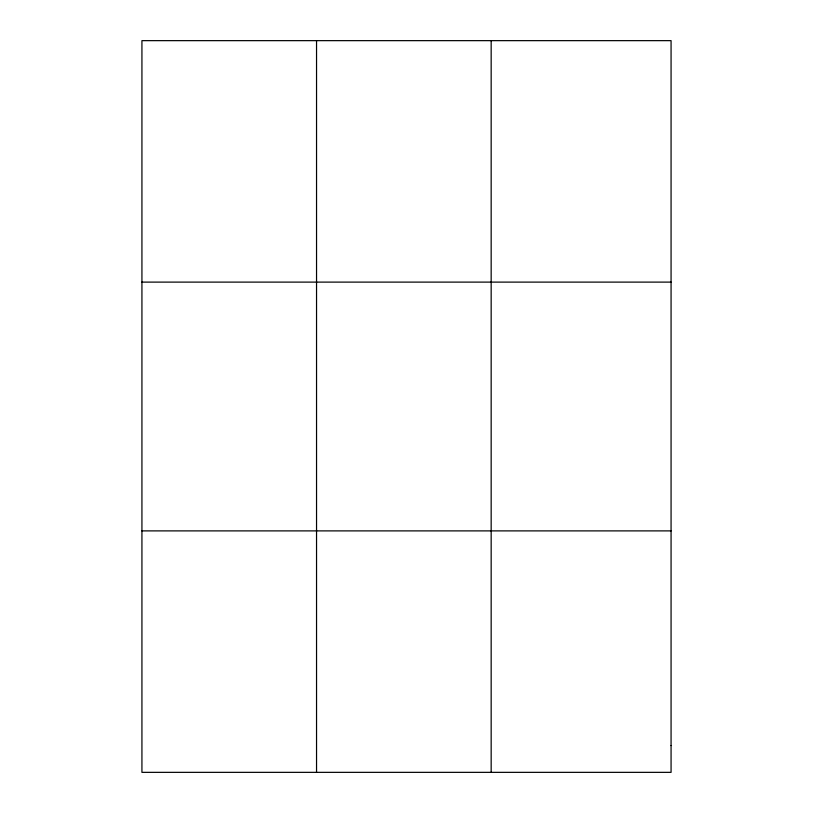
<?xml version="1.0" encoding="UTF-8"?>
<svg xmlns="http://www.w3.org/2000/svg" width="813" height="813" viewBox="0 0 813 813"><rect width="100%" height="100%" fill="white"/><g stroke="black" fill="none" stroke-linecap="round" stroke-linejoin="round"><path stroke-width="1.22" d="M316.542 40.65L316.542 772.35M491.164 40.65L491.164 772.35M141.929 282.111L671.071 282.111M141.929 530.889L671.071 530.889M671.071 745.521L671.071 772.35L141.929 772.35L141.929 40.65L671.071 40.65L671.071 745.521"/></g></svg>
